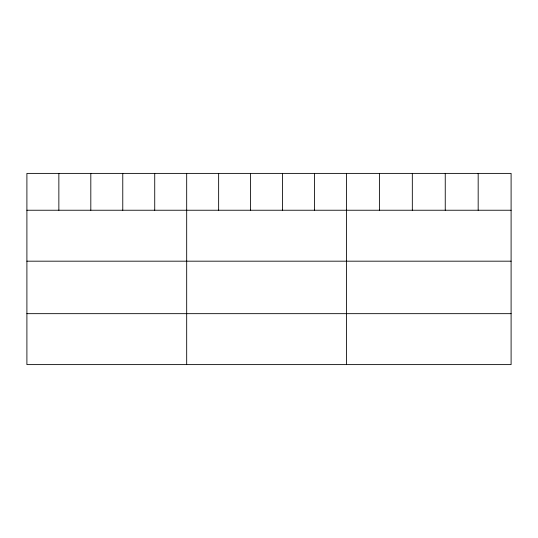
<?xml version="1.0" encoding="UTF-8"?>
<svg xmlns="http://www.w3.org/2000/svg" width="538" height="538" viewBox="0 0 538 538"><rect width="100%" height="100%" fill="white"/><g stroke="black" fill="none" stroke-linecap="round" stroke-linejoin="round"><path stroke-width="0.81" d="M511.1 210.237L511.1 364.609L26.9 364.609L26.9 173.391L511.1 173.391L511.1 210.237L26.9 210.237M26.9 261.179L511.1 261.179M26.9 313.667L511.1 313.667M478.174 173.391L478.174 210.237M445.249 173.391L445.249 210.237M412.323 173.391L412.323 210.237M379.398 173.391L379.398 210.237M346.472 173.391L346.472 364.609M314.515 173.391L314.515 210.237M282.558 173.391L282.558 210.237M250.6 173.391L250.6 210.237M218.643 173.391L218.643 210.237M186.686 173.391L186.686 364.609M154.729 173.391L154.729 210.237M122.772 173.391L122.772 210.237M90.814 173.391L90.814 210.237M58.857 173.391L58.857 210.237"/></g></svg>
